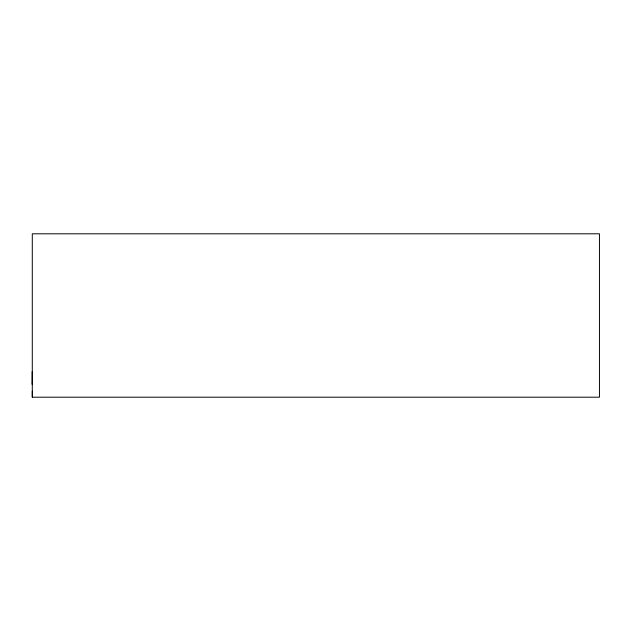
<?xml version="1.0" encoding="UTF-8"?>
<svg xmlns="http://www.w3.org/2000/svg" width="631" height="631" viewBox="0 0 631 631"><rect width="100%" height="100%" fill="white"/><g stroke="black" fill="none" stroke-linecap="round" stroke-linejoin="round"><path stroke-width="0.95" d="M32.291 397.199L32.291 233.801L599.45 233.801L599.45 397.199L32.291 397.199L32.291 391.181M32.26 384.658L32.244 371.517M32.347 383.924L32.402 371.501M32.236 383.924L32.654 383.924"/></g></svg>
